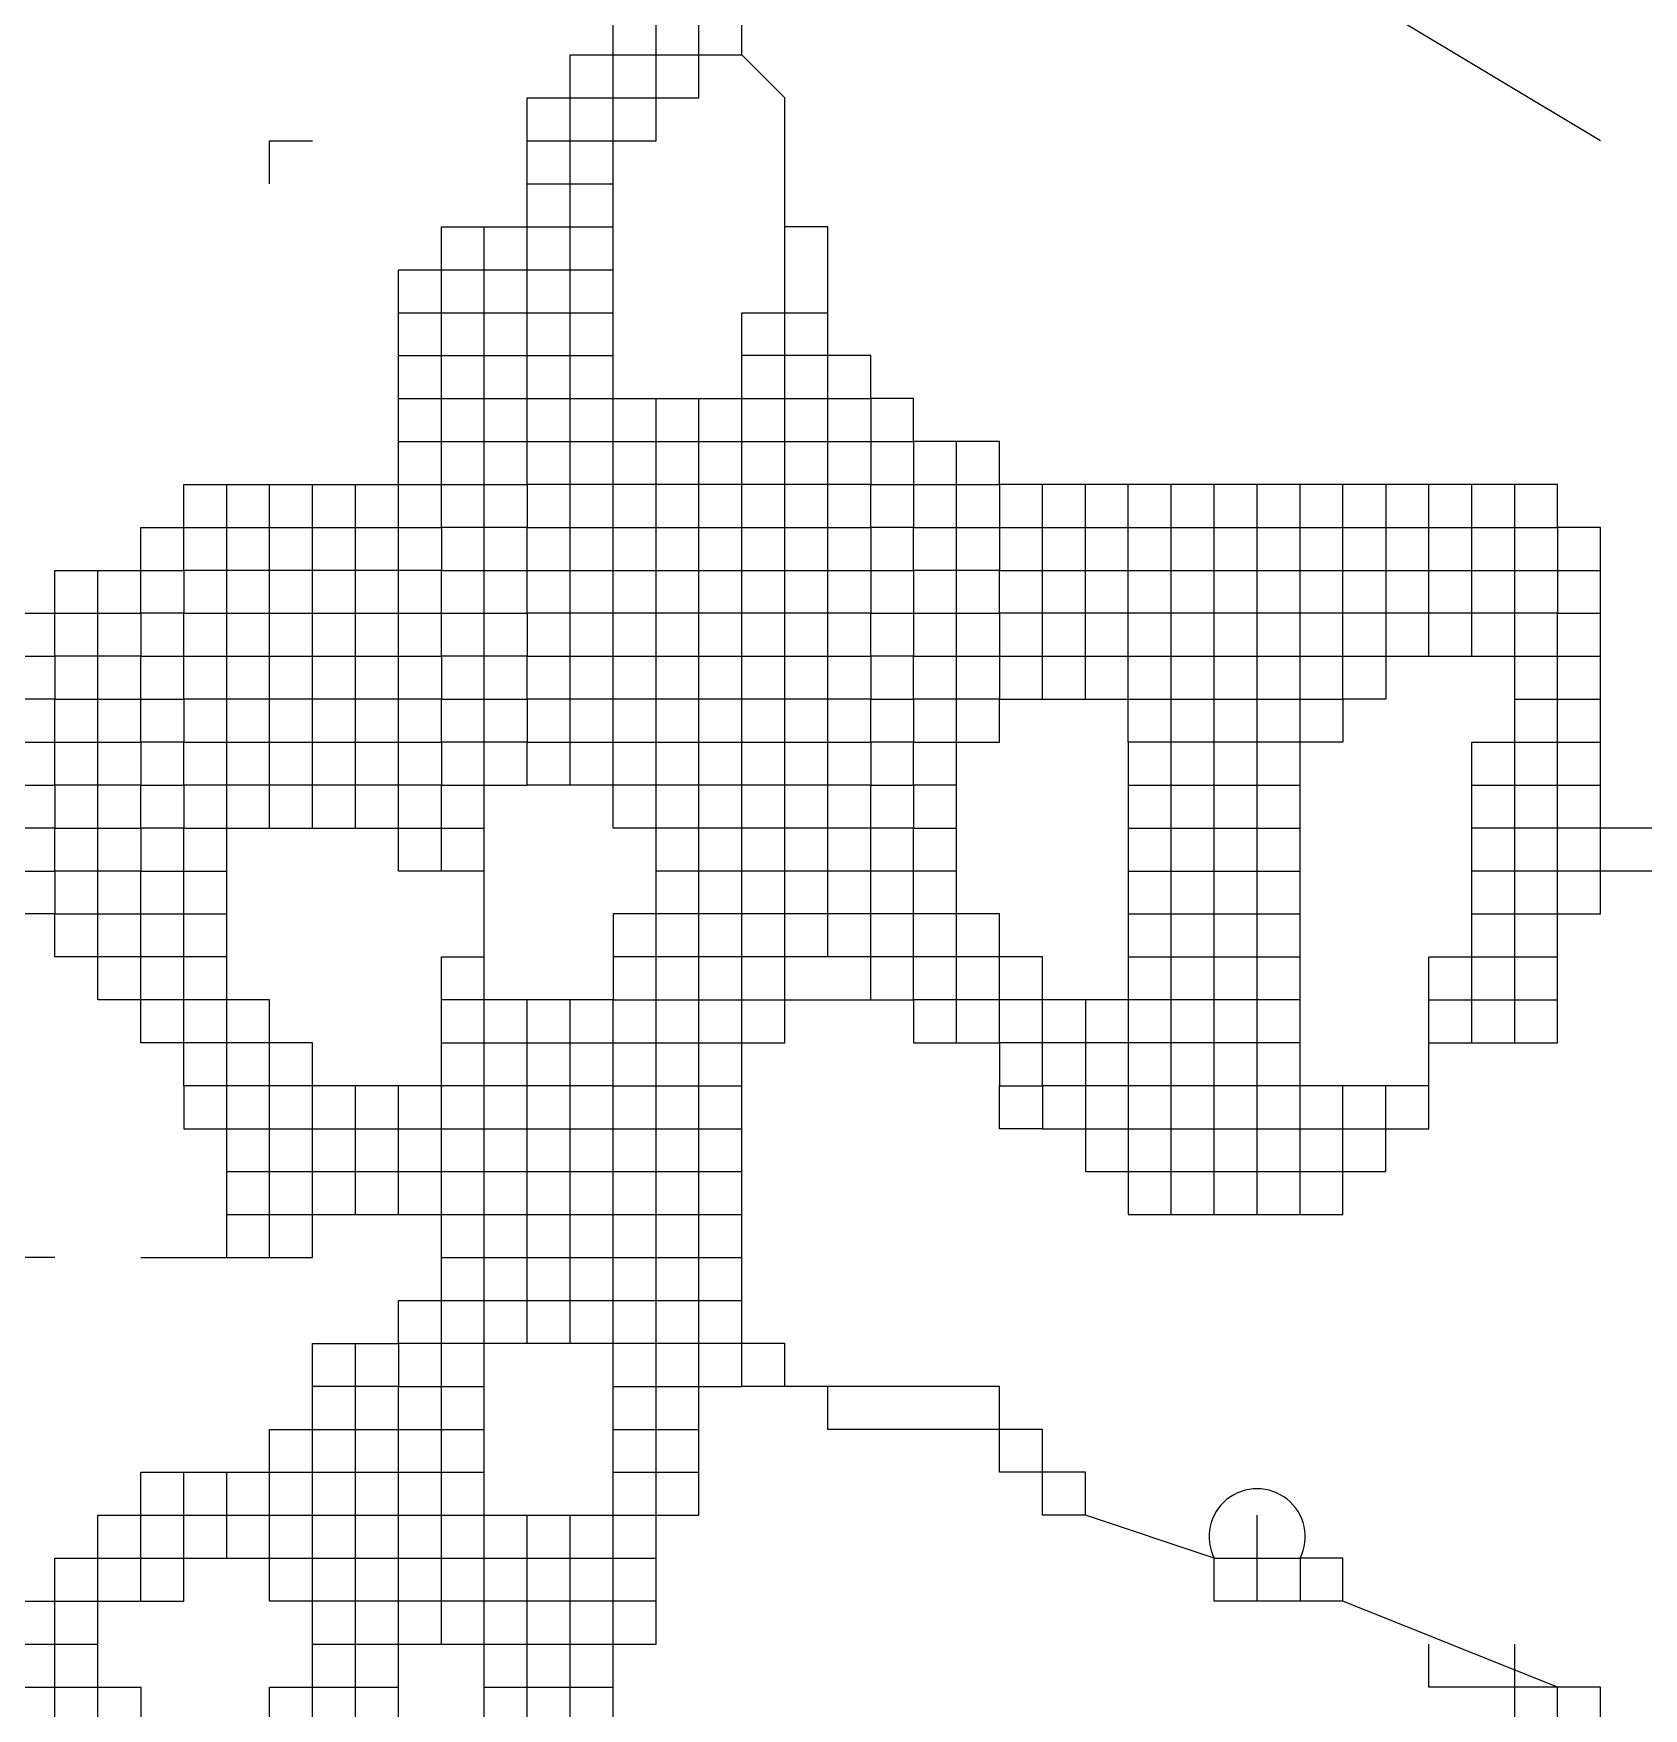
# Model space of a CAD drawing. Header units: millimetres. Extents: x 0 to 420, y 0 to 297.
# Drawn here: x 359.137 to 362.386, y 74.779 to 78.157 of the extents above; entities that cross this region are included whole.
import ezdxf
from ezdxf.enums import TextEntityAlignment as Align

# ---------------------------------------------------------------- set-up
doc = ezdxf.new("R2010")
doc.units = ezdxf.units.MM
doc.layers.add('TEXT', color=255, linetype='Continuous')
doc.styles.add('ECL', font='SIMFANG_2312.TTF', dxfattribs={"width": 0.7, "height": 3})

# ---------------------------------------------------------------- blocks, each defined once
blk = doc.blocks.new('*U125')
at = {"color": 155, "linetype": 'Continuous'}
for points in [[(-20.6085, 5.6125), (-20.6085, 5.761), (-20.6085, 5.9095), (-20.6085, 6.058), (-20.6085, 6.2065), (-20.6085, 6.355), (-20.6085, 6.5035), (-20.6085, 6.652), (-20.6085, 6.8005), (-20.6085, 6.949), (-20.6085, 7.0975), (-20.6085, 7.246), (-20.6085, 7.3945), (-20.6085, 7.543), (-20.6085, 7.6915), (-20.6085, 7.84), (-20.6085, 7.9885), (-20.46, 7.9885), (-20.3115, 7.9885), (-20.3115, 8.137), (-20.3115, 8.2855)], [(-18.084, 4.87), (-18.2325, 4.87), (-18.381, 4.87), (-18.5295, 4.87), (-18.678, 4.87), (-18.975, 4.87), (-18.975, 5.0185), (-19.1235, 5.0185), (-19.1235, 5.167), (-19.272, 5.167), (-19.4205, 5.167), (-19.4205, 5.3155), (-19.569, 5.3155), (-19.569, 5.464), (-19.7175, 5.464), (-19.866, 5.464), (-20.0145, 5.464), (-20.163, 5.464), (-20.3115, 5.464), (-20.46, 5.464), (-20.46, 5.6125), (-20.46, 5.761), (-20.46, 5.9095), (-20.46, 6.058), (-20.46, 6.2065), (-20.46, 6.355), (-20.46, 6.5035), (-20.46, 6.652), (-20.46, 6.8005), (-20.46, 6.949), (-20.46, 7.0975), (-20.46, 7.246), (-20.46, 7.3945), (-20.46, 7.543), (-20.46, 7.6915), (-20.46, 7.84), (-20.46, 7.9885), (-20.46, 8.137), (-20.46, 8.2855)], [(-20.757, 7.84), (-20.6085, 7.84), (-20.46, 7.84), (-20.3115, 7.84), (-20.3115, 7.9885), (-20.163, 7.9885), (-20.163, 8.137), (-20.163, 8.2855), (-20.163, 8.434), (-20.163, 8.5825), (-20.0145, 8.5825), (-20.0145, 8.731), (-20.163, 8.731), (-20.3115, 8.731)], [(-20.757, 7.6915), (-20.6085, 7.6915), (-20.46, 7.6915)], [(-19.866, 3.5335), (-20.0145, 3.5335), (-20.0145, 3.682), (-20.0145, 3.8305), (-20.0145, 3.979), (-20.0145, 4.1275), (-20.0145, 4.276), (-20.0145, 4.4245), (-20.0145, 4.573), (-20.0145, 4.7215), (-20.0145, 4.87), (-20.0145, 5.0185), (-20.0145, 5.167), (-20.0145, 5.3155), (-20.0145, 5.464), (-20.0145, 5.6125), (-20.0145, 5.761), (-20.0145, 5.9095), (-20.0145, 6.058), (-20.0145, 6.2065), (-20.0145, 6.355), (-20.0145, 6.5035), (-20.0145, 6.652), (-20.0145, 6.8005), (-20.0145, 6.949), (-20.0145, 7.0975), (-20.0145, 7.246), (-19.866, 7.246), (-19.7175, 7.246)], [(-21.054, 2.6425), (-20.9055, 2.6425), (-20.757, 2.6425), (-20.6085, 2.6425), (-20.46, 2.6425), (-20.3115, 2.6425), (-20.3115, 2.791), (-20.3115, 2.9395), (-20.3115, 3.088), (-20.3115, 3.2365), (-20.3115, 3.385), (-20.3115, 3.5335), (-20.3115, 3.682), (-20.3115, 3.8305), (-20.3115, 3.979), (-20.3115, 4.1275), (-20.3115, 4.276), (-20.3115, 4.4245), (-20.3115, 4.573), (-20.3115, 4.7215), (-20.3115, 4.87), (-20.3115, 5.0185), (-20.3115, 5.167), (-20.3115, 5.3155), (-20.3115, 5.464), (-20.3115, 5.6125), (-20.3115, 5.761), (-20.3115, 5.9095), (-20.3115, 6.058), (-20.3115, 6.2065), (-20.3115, 6.355), (-20.3115, 6.5035), (-20.3115, 6.652), (-20.3115, 6.8005), (-20.3115, 6.949)], [(-18.084, 4.1275), (-18.084, 4.276), (-18.084, 4.4245), (-18.084, 4.573), (-18.084, 4.7215), (-18.084, 4.87), (-18.084, 5.0185), (-18.084, 5.167), (-18.084, 5.3155), (-18.084, 5.464), (-18.084, 5.6125), (-18.084, 5.761), (-18.084, 5.9095), (-18.084, 6.058), (-18.084, 6.2065), (-18.084, 6.355), (-18.084, 6.5035), (-18.084, 6.652)], [(-18.678, 5.464), (-18.5295, 5.464), (-18.381, 5.464), (-18.2325, 5.464), (-18.084, 5.464)], [(-18.678, 5.3155), (-18.5295, 5.3155), (-18.381, 5.3155), (-18.2325, 5.3155), (-18.084, 5.3155)], [(-18.678, 5.167), (-18.5295, 5.167), (-18.381, 5.167), (-18.2325, 5.167), (-18.084, 5.167)], [(-18.678, 5.0185), (-18.5295, 5.0185), (-18.381, 5.0185), (-18.2325, 5.0185), (-18.084, 5.0185)], [(-20.757, 3.682), (-20.757, 3.8305), (-20.757, 3.979), (-20.757, 4.1275), (-20.757, 4.276), (-20.757, 4.4245), (-20.757, 4.573), (-20.757, 4.7215), (-20.757, 4.87)], [(-18.8265, 4.87), (-18.8265, 4.7215), (-18.8265, 4.573), (-18.8265, 4.4245), (-18.678, 4.4245), (-18.5295, 4.4245), (-18.381, 4.4245), (-18.2325, 4.4245), (-18.084, 4.4245), (-17.9355, 4.4245), (-17.787, 4.4245), (-17.787, 4.573)], [(-21.054, 3.979), (-20.9055, 3.979), (-20.757, 3.979), (-20.6085, 3.979), (-20.46, 3.979), (-20.3115, 3.979), (-20.163, 3.979), (-20.0145, 3.979)], [(-22.539, 2.494), (-22.3905, 2.494), (-22.3905, 2.6425), (-22.242, 2.6425), (-22.242, 2.791), (-22.0935, 2.791), (-21.945, 2.791), (-21.945, 2.9395), (-21.7965, 2.9395), (-21.648, 2.9395), (-21.648, 3.088), (-21.4995, 3.088), (-21.4995, 3.2365), (-21.351, 3.2365), (-21.2025, 3.2365), (-21.2025, 3.385), (-21.054, 3.385), (-20.9055, 3.385)], [(-21.7965, 2.9395), (-21.7965, 3.088), (-21.7965, 3.2365)], [(-20.3115, 2.791), (-20.46, 2.791), (-20.6085, 2.791), (-20.757, 2.791), (-20.9055, 2.791), (-21.054, 2.791), (-21.2025, 2.791), (-21.2025, 2.9395), (-21.054, 2.9395), (-20.9055, 2.9395), (-20.757, 2.9395), (-20.6085, 2.9395), (-20.46, 2.9395), (-20.3115, 2.9395)]]:
    blk.add_lwpolyline(points, dxfattribs=at)
at = {"color": 8, "linetype": 'Continuous'}
for points in [[(-19.866, 6.949), (-19.866, 7.0975), (-19.866, 7.246), (-19.866, 7.3945), (-19.866, 7.543), (-19.866, 7.9885), (-20.0145, 8.137), (-20.0145, 8.2855), (-20.0145, 8.434), (-20.0145, 8.5825), (-19.866, 8.5825), (-19.866, 8.731), (-19.866, 8.8795), (-19.866, 9.028), (-19.866, 9.1765), (-19.866, 9.325)], [(-21.2025, 6.5035), (-21.2025, 6.652), (-21.2025, 6.8005), (-21.2025, 6.949), (-21.2025, 7.0975), (-21.2025, 7.246), (-21.2025, 7.3945), (-21.054, 7.3945), (-21.054, 7.543), (-20.757, 7.543), (-20.757, 7.6915), (-20.757, 7.84), (-20.757, 7.9885), (-20.6085, 7.9885), (-20.6085, 8.137), (-20.46, 8.137), (-20.3115, 8.137), (-20.163, 8.137), (-20.0145, 8.137)], [(-17.49, 5.167), (-17.3415, 5.167), (-17.193, 5.167), (-17.0445, 5.167), (-17.0445, 5.3155), (-17.0445, 5.464), (-17.0445, 5.6125), (-17.0445, 5.761), (-17.0445, 5.9095), (-17.0445, 6.058), (-17.0445, 6.2065), (-17.0445, 6.355), (-17.0445, 6.5035), (-17.193, 6.5035), (-17.193, 6.652), (-19.1235, 6.652), (-19.1235, 6.8005), (-19.4205, 6.8005), (-19.4205, 6.949), (-19.569, 6.949), (-19.569, 7.0975), (-19.7175, 7.0975), (-19.866, 7.0975), (-20.0145, 7.0975)], [(-21.054, 5.3155), (-21.054, 5.464), (-20.9055, 5.464)], [(-20.46, 4.276), (-20.3115, 4.276), (-20.163, 4.276), (-20.0145, 4.276)]]:
    blk.add_lwpolyline(points, dxfattribs=at)
at = {"color": 254, "linetype": 'Continuous'}
for points in [[(-17.0445, 7.84), (-17.787, 8.2855)], [(-21.648, 7.6915), (-21.648, 7.84), (-21.4995, 7.84)], [(-17.9355, 2.791), (-18.084, 2.791), (-18.2325, 2.791), (-18.381, 2.791), (-18.381, 2.9395), (-18.8265, 3.088), (-18.8265, 3.2365), (-18.975, 3.2365), (-19.1235, 3.2365), (-19.1235, 3.385), (-19.272, 3.385), (-19.4205, 3.385), (-19.569, 3.385), (-19.7175, 3.385), (-19.7175, 3.5335)]]:
    blk.add_lwpolyline(points, dxfattribs=at)
at = {"color": 251, "linetype": 'Continuous'}
for points in [[(-23.133, 2.791), (-22.3905, 2.791), (-22.3905, 2.9395), (-22.242, 2.9395), (-22.242, 3.088), (-22.0935, 3.088), (-22.0935, 3.2365), (-21.648, 3.2365), (-21.648, 3.385), (-21.4995, 3.385), (-21.4995, 3.5335), (-21.4995, 3.682), (-21.2025, 3.682), (-21.2025, 3.8305), (-21.054, 3.8305), (-20.9055, 3.8305), (-20.757, 3.8305), (-20.6085, 3.8305), (-20.46, 3.8305), (-20.3115, 3.8305), (-20.163, 3.8305), (-20.0145, 3.8305)], [(-21.7965, 3.979), (-21.7965, 4.1275), (-21.7965, 4.276), (-21.7965, 4.4245), (-21.7965, 4.573), (-21.7965, 4.7215), (-21.7965, 4.87), (-21.7965, 5.0185), (-21.7965, 5.167), (-21.7965, 5.3155), (-21.7965, 5.464), (-21.7965, 5.6125), (-21.7965, 5.761), (-21.7965, 5.9095), (-21.7965, 6.058), (-21.7965, 6.2065), (-21.7965, 6.355), (-21.7965, 6.5035), (-21.7965, 6.652)], [(-18.5295, 4.1275), (-18.5295, 4.276), (-18.5295, 4.4245), (-18.5295, 4.573), (-18.5295, 4.7215), (-18.5295, 4.87), (-18.5295, 5.0185), (-18.5295, 5.167), (-18.5295, 5.3155), (-18.5295, 5.464), (-18.5295, 5.6125), (-18.5295, 5.761), (-18.5295, 5.9095), (-18.5295, 6.058), (-18.5295, 6.2065), (-18.5295, 6.355), (-18.5295, 6.5035), (-18.5295, 6.652)], [(-20.9055, 5.3155), (-21.054, 5.3155), (-21.2025, 5.3155), (-21.2025, 5.464), (-21.2025, 5.6125), (-21.2025, 5.761), (-21.2025, 5.9095), (-21.2025, 6.058), (-21.2025, 6.2065), (-21.2025, 6.355), (-21.2025, 6.5035)], [(-19.272, 4.7215), (-19.272, 4.87), (-19.272, 5.0185), (-19.272, 5.167), (-19.272, 5.3155), (-19.272, 5.464), (-19.272, 5.6125), (-19.272, 5.761), (-19.1235, 5.761), (-19.1235, 5.9095), (-19.272, 5.9095), (-19.4205, 5.9095), (-19.4205, 6.058), (-19.569, 6.058), (-19.569, 6.2065), (-19.7175, 6.2065), (-19.866, 6.2065), (-20.0145, 6.2065), (-20.163, 6.2065), (-20.3115, 6.2065), (-20.46, 6.2065), (-20.6085, 6.2065), (-20.757, 6.2065), (-20.757, 6.058), (-20.9055, 6.058), (-21.054, 6.058), (-21.054, 5.9095), (-21.2025, 5.9095), (-21.351, 5.9095), (-21.4995, 5.9095), (-21.648, 5.9095), (-21.7965, 5.9095), (-21.945, 5.9095), (-21.945, 5.761), (-22.0935, 5.761), (-22.0935, 5.6125), (-22.242, 5.6125), (-22.3905, 5.6125), (-22.3905, 5.464), (-22.539, 5.464)], [(-20.46, 4.573), (-20.6085, 4.573), (-20.757, 4.573), (-20.9055, 4.573), (-21.054, 4.573), (-21.4995, 4.573), (-21.4995, 4.7215), (-21.648, 4.7215), (-21.648, 4.87), (-21.7965, 4.87), (-21.945, 4.87), (-21.945, 5.0185), (-22.0935, 5.0185), (-22.242, 5.0185), (-22.3905, 5.0185), (-22.3905, 5.167), (-22.242, 5.167), (-22.0935, 5.167), (-22.0935, 5.3155), (-21.945, 5.3155), (-21.945, 5.464), (-21.7965, 5.464), (-21.648, 5.464), (-21.4995, 5.464), (-21.351, 5.464), (-21.2025, 5.464), (-21.054, 5.464), (-21.054, 5.6125), (-20.9055, 5.6125), (-20.757, 5.6125), (-20.757, 5.761), (-20.6085, 5.761), (-20.46, 5.761), (-20.3115, 5.761), (-20.163, 5.761), (-20.0145, 5.761), (-19.866, 5.761), (-19.7175, 5.761), (-19.569, 5.761), (-19.569, 5.6125), (-19.4205, 5.6125), (-19.4205, 5.464), (-19.272, 5.464)], [(-19.272, 5.3155), (-19.4205, 5.3155), (-19.4205, 5.464), (-19.569, 5.464), (-19.569, 5.6125), (-19.7175, 5.6125), (-19.866, 5.6125), (-20.0145, 5.6125), (-20.163, 5.6125), (-20.3115, 5.6125), (-20.46, 5.6125), (-20.6085, 5.6125), (-20.757, 5.6125)], [(-21.7965, 5.0185), (-21.945, 5.0185), (-21.945, 5.167), (-21.7965, 5.167)], [(-20.46, 2.3455), (-20.46, 2.494), (-20.46, 2.6425), (-20.46, 2.791), (-20.46, 2.9395), (-20.46, 3.088), (-20.46, 3.2365), (-20.46, 3.385), (-20.46, 3.5335), (-20.46, 3.682), (-20.46, 3.8305), (-20.46, 3.979), (-20.46, 4.1275), (-20.46, 4.276), (-20.46, 4.4245), (-20.46, 4.573), (-20.46, 4.7215), (-20.3115, 4.7215), (-20.163, 4.7215), (-20.0145, 4.7215), (-19.866, 4.7215), (-19.866, 4.87), (-19.866, 5.0185)], [(-21.2025, 4.1275), (-21.2025, 4.276), (-21.2025, 4.4245), (-21.2025, 4.573)], [(-21.7965, 4.1275), (-21.648, 4.1275), (-21.4995, 4.1275), (-21.4995, 4.276), (-21.351, 4.276), (-21.2025, 4.276), (-21.054, 4.276), (-20.9055, 4.276), (-20.757, 4.276), (-20.6085, 4.276), (-20.46, 4.276)]]:
    blk.add_lwpolyline(points, dxfattribs=at)
at = {"color": 145, "linetype": 'Continuous'}
for points in [[(-21.2025, 7.246), (-21.054, 7.246), (-21.054, 7.3945), (-20.9055, 7.3945), (-20.757, 7.3945), (-20.757, 7.543), (-20.6085, 7.543), (-20.46, 7.543)], [(-21.2025, 7.0975), (-21.054, 7.0975), (-21.054, 7.246), (-20.9055, 7.246), (-20.757, 7.246), (-20.757, 7.3945), (-20.6085, 7.3945), (-20.46, 7.3945)], [(-17.3415, 4.7215), (-17.3415, 4.87), (-17.3415, 5.0185), (-17.3415, 5.167), (-17.3415, 5.3155), (-17.3415, 5.464), (-17.3415, 5.6125), (-17.3415, 5.761), (-17.3415, 5.9095), (-17.3415, 6.058), (-17.3415, 6.2065), (-17.3415, 6.355), (-17.3415, 6.5035), (-17.3415, 6.652)], [(-18.084, 4.7215), (-18.2325, 4.7215), (-18.381, 4.7215), (-18.5295, 4.7215), (-18.678, 4.7215), (-18.8265, 4.7215), (-18.975, 4.7215), (-18.975, 4.87), (-19.1235, 4.87), (-19.1235, 5.0185), (-19.272, 5.0185), (-19.4205, 5.0185), (-19.4205, 5.167), (-19.569, 5.167), (-19.569, 5.3155), (-19.7175, 5.3155), (-19.866, 5.3155), (-20.0145, 5.3155), (-20.163, 5.3155), (-20.3115, 5.3155)], [(-17.6385, 4.573), (-18.084, 4.573), (-18.2325, 4.573), (-18.381, 4.573), (-18.5295, 4.573), (-18.678, 4.573), (-18.8265, 4.573), (-18.975, 4.573), (-18.975, 4.7215), (-19.1235, 4.7215), (-19.1235, 4.87), (-19.272, 4.87), (-19.4205, 4.87), (-19.4205, 5.0185), (-19.569, 5.0185), (-19.569, 5.167), (-19.7175, 5.167), (-19.866, 5.167), (-20.0145, 5.167), (-20.163, 5.167), (-20.3115, 5.167), (-20.46, 5.167), (-20.46, 5.0185), (-20.46, 4.87), (-20.9055, 4.87), (-21.054, 4.87)], [(-20.6085, 3.682), (-20.6085, 3.8305), (-20.6085, 3.979), (-20.6085, 4.1275), (-20.6085, 4.276), (-20.6085, 4.4245), (-20.6085, 4.573), (-20.6085, 4.7215), (-20.6085, 4.87)], [(-22.0935, 3.979), (-21.7965, 3.979), (-21.648, 3.979), (-21.4995, 3.979), (-21.4995, 4.1275), (-21.351, 4.1275), (-21.2025, 4.1275), (-21.054, 4.1275), (-20.9055, 4.1275), (-20.757, 4.1275), (-20.6085, 4.1275), (-20.46, 4.1275), (-20.3115, 4.1275), (-20.163, 4.1275), (-20.0145, 4.1275)], [(-20.46, 3.2365), (-20.3115, 3.2365), (-20.163, 3.2365)]]:
    blk.add_lwpolyline(points, dxfattribs=at)
at = {"color": 47, "linetype": 'Continuous'}
blk.add_lwpolyline([(-20.9055, 2.3455), (-20.9055, 2.494), (-20.9055, 2.6425), (-20.9055, 2.791), (-20.9055, 2.9395), (-20.9055, 3.088), (-20.9055, 3.2365), (-20.9055, 3.385), (-20.9055, 3.5335), (-20.9055, 3.682), (-20.9055, 3.8305), (-20.9055, 3.979), (-20.9055, 4.1275), (-20.9055, 4.276), (-20.9055, 4.4245), (-20.9055, 4.573), (-20.9055, 4.7215), (-20.9055, 4.87), (-20.9055, 5.0185), (-20.9055, 5.3155), (-20.9055, 5.464), (-20.9055, 5.6125), (-20.9055, 5.761), (-20.9055, 5.9095), (-20.9055, 6.058), (-20.9055, 6.2065), (-20.9055, 6.355), (-20.9055, 6.5035), (-20.9055, 6.652), (-20.9055, 6.8005), (-20.9055, 6.949), (-20.9055, 7.0975), (-20.9055, 7.246), (-20.9055, 7.3945), (-20.9055, 7.543)], dxfattribs=at)
at = {"color": 253, "linetype": 'Continuous'}
for points in [[(-19.7175, 6.949), (-19.7175, 7.0975), (-19.7175, 7.246), (-19.7175, 7.3945), (-19.7175, 7.543), (-19.866, 7.543)], [(-17.3415, 5.9095), (-17.193, 5.9095), (-17.0445, 5.9095)], [(-14.6685, 4.4245), (-14.817, 4.4245), (-14.9655, 4.4245), (-15.114, 4.4245), (-15.114, 4.573), (-15.2625, 4.573), (-15.2625, 4.7215), (-15.411, 4.7215), (-15.8565, 4.87), (-16.005, 4.87), (-16.1535, 4.87), (-16.1535, 5.0185), (-16.302, 5.0185), (-16.302, 5.167), (-16.4505, 5.167), (-16.599, 5.167), (-16.7475, 5.167), (-16.7475, 5.3155), (-16.896, 5.3155), (-17.0445, 5.3155), (-17.193, 5.3155), (-17.3415, 5.3155), (-17.49, 5.3155)], [(-20.46, 4.573), (-20.3115, 4.573), (-20.163, 4.573), (-20.0145, 4.573)], [(-18.975, 4.4245), (-19.1235, 4.4245), (-19.1235, 4.573)], [(-20.46, 4.4245), (-20.3115, 4.4245), (-20.163, 4.4245), (-20.0145, 4.4245)], [(-15.8565, 1.9), (-15.8565, 1.7515), (-15.708, 1.7515), (-15.708, 1.9), (-16.005, 1.9), (-16.005, 2.0485), (-16.302, 2.0485), (-16.302, 2.197), (-16.4505, 2.197), (-16.4505, 2.3455), (-17.0445, 2.3455), (-17.0445, 2.494), (-17.193, 2.494), (-17.9355, 2.791), (-17.9355, 2.9395), (-18.084, 2.9395), (-18.084, 2.791)], [(-17.0445, 2.3455), (-17.193, 2.3455), (-17.3415, 2.3455), (-17.3415, 2.494), (-17.49, 2.494), (-17.6385, 2.494), (-17.6385, 2.6425)], [(-17.193, 2.3455), (-17.193, 2.494), (-17.3415, 2.494), (-17.3415, 2.6425)]]:
    blk.add_lwpolyline(points, dxfattribs=at)
at = {"color": 252, "linetype": 'Continuous'}
for points in [[(-21.2025, 6.949), (-21.054, 6.949), (-21.054, 7.0975), (-20.9055, 7.0975), (-20.757, 7.0975), (-20.757, 7.246), (-20.6085, 7.246), (-20.46, 7.246)], [(-21.2025, 6.8005), (-21.054, 6.8005), (-21.054, 6.949), (-20.9055, 6.949), (-20.757, 6.949), (-20.757, 7.0975), (-20.6085, 7.0975), (-20.46, 7.0975)], [(-21.4995, 2.6425), (-21.351, 2.6425), (-21.2025, 2.6425), (-21.2025, 2.791), (-21.351, 2.791), (-21.4995, 2.791), (-21.648, 2.791), (-21.648, 2.9395), (-21.4995, 2.9395), (-21.351, 2.9395), (-21.2025, 2.9395), (-21.2025, 3.088), (-21.054, 3.088), (-20.9055, 3.088), (-20.46, 3.088), (-20.3115, 3.088), (-20.163, 3.088), (-20.163, 3.2365), (-20.163, 3.385), (-20.163, 3.5335), (-20.163, 3.682), (-20.163, 3.8305), (-20.163, 3.979), (-20.163, 4.1275), (-20.163, 4.276), (-20.163, 4.4245), (-20.163, 4.573), (-20.163, 4.7215), (-20.163, 4.87), (-20.163, 5.0185), (-20.163, 5.167), (-20.163, 5.3155), (-20.163, 5.464), (-20.163, 5.6125), (-20.163, 5.761), (-20.163, 5.9095), (-20.163, 6.058), (-20.163, 6.2065), (-20.163, 6.355), (-20.163, 6.5035), (-20.163, 6.652), (-20.163, 6.8005), (-20.163, 6.949)], [(-17.787, 6.652), (-17.787, 6.5035), (-17.787, 6.355), (-17.787, 6.2065), (-17.787, 6.058), (-17.787, 5.9095), (-17.9355, 5.9095), (-17.9355, 5.761), (-18.084, 5.761), (-18.2325, 5.761), (-18.381, 5.761), (-18.5295, 5.761), (-18.678, 5.761), (-18.678, 5.6125), (-18.678, 5.464), (-18.678, 5.3155), (-18.678, 5.167), (-18.678, 5.0185), (-18.678, 4.87), (-18.678, 4.7215), (-18.678, 4.573), (-18.678, 4.4245), (-18.678, 4.276), (-18.5295, 4.276), (-18.381, 4.276), (-18.2325, 4.276), (-18.084, 4.276), (-17.9355, 4.276), (-17.9355, 4.4245), (-17.9355, 4.573)], [(-18.678, 5.6125), (-18.5295, 5.6125), (-18.381, 5.6125), (-18.2325, 5.6125), (-18.084, 5.6125)], [(-21.2025, 2.3455), (-21.2025, 2.494), (-21.2025, 2.6425), (-21.054, 2.6425), (-21.054, 2.791), (-21.054, 2.9395), (-21.054, 3.088), (-21.054, 3.2365), (-21.054, 3.385), (-21.054, 3.5335), (-21.054, 3.682), (-21.054, 3.8305), (-21.054, 3.979), (-21.054, 4.1275), (-21.054, 4.276), (-21.054, 4.4245), (-21.054, 4.573), (-21.054, 4.7215), (-21.054, 4.87), (-21.054, 5.0185), (-20.9055, 5.0185)], [(-23.5785, 2.3455), (-23.133, 2.3455), (-22.9845, 2.3455), (-22.836, 2.3455), (-22.6875, 2.3455), (-22.539, 2.3455), (-22.3905, 2.3455), (-22.3905, 2.494), (-22.242, 2.494), (-22.0935, 2.494), (-22.0935, 2.3455), (-21.648, 2.3455), (-21.648, 2.494), (-21.4995, 2.494), (-21.351, 2.494), (-21.2025, 2.494)]]:
    blk.add_lwpolyline(points, dxfattribs=at)
at = {"color": 147, "linetype": 'Continuous'}
for points in [[(-22.539, 6.058), (-22.3905, 6.058), (-22.3905, 6.2065), (-22.242, 6.2065), (-22.0935, 6.2065), (-22.0935, 6.355), (-21.945, 6.355), (-21.945, 6.5035), (-21.7965, 6.5035), (-21.648, 6.5035), (-21.4995, 6.5035), (-21.351, 6.5035), (-21.2025, 6.5035), (-21.054, 6.5035), (-21.054, 6.652), (-21.054, 6.8005), (-20.9055, 6.8005), (-20.757, 6.8005), (-20.757, 6.949), (-20.6085, 6.949), (-20.46, 6.949), (-20.0145, 6.949), (-19.866, 6.949), (-19.7175, 6.949), (-19.569, 6.949), (-19.569, 6.8005), (-19.4205, 6.8005), (-19.4205, 6.652), (-19.272, 6.652), (-19.1235, 6.652), (-19.1235, 6.5035), (-18.975, 6.5035), (-18.8265, 6.5035), (-18.678, 6.5035), (-18.5295, 6.5035), (-18.381, 6.5035), (-18.2325, 6.5035), (-18.084, 6.5035), (-17.9355, 6.5035), (-17.787, 6.5035), (-17.6385, 6.5035), (-17.49, 6.5035), (-17.3415, 6.5035), (-17.193, 6.5035), (-17.193, 6.355), (-17.0445, 6.355)], [(-23.133, 6.2065), (-22.3905, 6.2065), (-22.3905, 6.355), (-22.0935, 6.355), (-22.0935, 6.5035), (-21.945, 6.5035), (-21.945, 6.652), (-21.2025, 6.652), (-21.054, 6.652), (-20.9055, 6.652), (-20.757, 6.652), (-20.757, 6.8005), (-20.6085, 6.8005), (-20.46, 6.8005), (-20.3115, 6.8005), (-20.163, 6.8005), (-20.0145, 6.8005), (-19.866, 6.8005), (-19.7175, 6.8005), (-19.569, 6.8005), (-19.569, 6.652), (-19.4205, 6.652), (-19.4205, 6.5035), (-19.272, 6.5035), (-19.1235, 6.5035), (-19.1235, 6.355), (-18.975, 6.355), (-18.8265, 6.355), (-18.678, 6.355), (-18.5295, 6.355), (-18.381, 6.355), (-18.2325, 6.355), (-18.084, 6.355), (-17.9355, 6.355), (-17.787, 6.355), (-17.6385, 6.355), (-17.49, 6.355), (-17.3415, 6.355), (-17.193, 6.355), (-17.193, 6.2065), (-17.0445, 6.2065)], [(-22.539, 5.6125), (-22.3905, 5.6125), (-22.3905, 5.761), (-22.242, 5.761), (-22.0935, 5.761), (-22.0935, 5.9095), (-21.945, 5.9095), (-21.945, 6.058), (-21.7965, 6.058), (-21.648, 6.058), (-21.4995, 6.058), (-21.351, 6.058), (-21.2025, 6.058), (-21.054, 6.058), (-21.054, 6.2065), (-20.9055, 6.2065), (-20.757, 6.2065), (-20.757, 6.355), (-20.6085, 6.355), (-20.46, 6.355), (-20.3115, 6.355), (-20.163, 6.355), (-20.0145, 6.355), (-19.866, 6.355), (-19.7175, 6.355), (-19.569, 6.355), (-19.569, 6.2065), (-19.4205, 6.2065), (-19.4205, 6.058), (-19.272, 6.058), (-19.1235, 6.058), (-19.1235, 5.9095), (-18.975, 5.9095), (-18.8265, 5.9095), (-18.678, 5.9095), (-18.5295, 5.9095), (-18.381, 5.9095), (-18.2325, 5.9095), (-18.084, 5.9095), (-17.9355, 5.9095), (-17.9355, 6.058), (-17.9355, 6.2065), (-17.9355, 6.355), (-17.9355, 6.5035), (-17.9355, 6.652)], [(-21.648, 5.464), (-21.648, 5.6125), (-21.648, 5.761), (-21.648, 5.9095), (-21.648, 6.058), (-21.648, 6.2065), (-21.648, 6.355), (-21.648, 6.5035), (-21.648, 6.652)], [(-21.4995, 5.464), (-21.4995, 5.6125), (-21.4995, 5.761), (-21.4995, 5.9095), (-21.4995, 6.058), (-21.4995, 6.2065), (-21.4995, 6.355), (-21.4995, 6.5035), (-21.4995, 6.652)], [(-21.351, 5.464), (-21.351, 5.6125), (-21.351, 5.761), (-21.351, 5.9095), (-21.351, 6.058), (-21.351, 6.2065), (-21.351, 6.355), (-21.351, 6.5035), (-21.351, 6.652)], [(-18.381, 4.1275), (-18.381, 4.276), (-18.381, 4.4245), (-18.381, 4.573), (-18.381, 4.7215), (-18.381, 4.87), (-18.381, 5.0185), (-18.381, 5.167), (-18.381, 5.3155), (-18.381, 5.464), (-18.381, 5.6125), (-18.381, 5.761), (-18.381, 5.9095), (-18.381, 6.058), (-18.381, 6.2065), (-18.381, 6.355), (-18.381, 6.5035), (-18.381, 6.652)], [(-17.6385, 6.058), (-17.6385, 6.2065), (-17.6385, 6.355), (-17.6385, 6.5035), (-17.6385, 6.652)], [(-17.49, 6.058), (-17.49, 6.2065), (-17.49, 6.355), (-17.49, 6.5035), (-17.49, 6.652)], [(-21.648, 3.979), (-21.648, 4.1275), (-21.648, 4.276), (-21.648, 4.4245), (-21.648, 4.573), (-21.648, 4.7215), (-21.7965, 4.7215), (-21.945, 4.7215), (-22.0935, 4.7215), (-22.0935, 4.87), (-22.242, 4.87), (-22.242, 5.0185), (-22.242, 5.167), (-22.242, 5.3155), (-22.242, 5.464), (-22.242, 5.6125), (-22.242, 5.761), (-22.242, 5.9095), (-22.242, 6.058), (-22.242, 6.2065), (-22.242, 6.355)], [(-19.272, 5.6125), (-19.4205, 5.6125), (-19.4205, 5.761), (-19.569, 5.761), (-19.569, 5.9095), (-19.7175, 5.9095), (-19.866, 5.9095), (-20.0145, 5.9095), (-20.163, 5.9095), (-20.3115, 5.9095), (-20.46, 5.9095), (-20.6085, 5.9095), (-20.757, 5.9095), (-20.757, 5.761), (-20.9055, 5.761), (-21.054, 5.761), (-21.054, 5.6125), (-21.2025, 5.6125), (-21.351, 5.6125), (-21.4995, 5.6125), (-21.648, 5.6125), (-21.7965, 5.6125), (-21.945, 5.6125), (-21.945, 5.464), (-22.0935, 5.464), (-22.0935, 5.3155), (-22.242, 5.3155), (-22.3905, 5.3155), (-22.3905, 5.167), (-22.539, 5.167)], [(-21.7965, 4.276), (-21.648, 4.276), (-21.4995, 4.276), (-21.4995, 4.4245), (-21.351, 4.4245), (-21.2025, 4.4245), (-21.054, 4.4245), (-20.9055, 4.4245), (-20.757, 4.4245), (-20.6085, 4.4245), (-20.46, 4.4245)], [(-20.9055, 2.494), (-20.757, 2.494), (-20.6085, 2.494), (-20.46, 2.494)]]:
    blk.add_lwpolyline(points, dxfattribs=at)
at = {"color": 167, "linetype": 'Continuous'}
for points in [[(-19.866, 5.0185), (-19.866, 5.167), (-19.866, 5.3155), (-19.866, 5.464), (-19.866, 5.6125), (-19.866, 5.761), (-19.866, 5.9095), (-19.866, 6.058), (-19.866, 6.2065), (-19.866, 6.355), (-19.866, 6.5035), (-19.866, 6.652), (-19.866, 6.8005), (-19.866, 6.949)], [(-22.539, 5.761), (-22.3905, 5.761), (-22.3905, 5.9095), (-22.242, 5.9095), (-22.0935, 5.9095), (-22.0935, 6.058), (-21.945, 6.058), (-21.945, 6.2065), (-21.7965, 6.2065), (-21.648, 6.2065), (-21.4995, 6.2065), (-21.351, 6.2065), (-21.2025, 6.2065), (-21.054, 6.2065), (-21.054, 6.355), (-20.9055, 6.355), (-20.757, 6.355), (-20.757, 6.5035), (-20.6085, 6.5035), (-20.46, 6.5035), (-20.3115, 6.5035), (-20.163, 6.5035), (-20.0145, 6.5035), (-19.866, 6.5035), (-19.7175, 6.5035), (-19.569, 6.5035), (-19.569, 6.355), (-19.4205, 6.355), (-19.4205, 6.2065), (-19.272, 6.2065), (-19.1235, 6.2065), (-19.1235, 6.058), (-18.975, 6.058), (-18.8265, 6.058), (-18.678, 6.058), (-18.5295, 6.058), (-18.381, 6.058), (-18.2325, 6.058), (-18.084, 6.058), (-17.9355, 6.058), (-17.787, 6.058), (-17.6385, 6.058), (-17.49, 6.058), (-17.3415, 6.058), (-17.193, 6.058), (-17.193, 6.2065), (-17.3415, 6.2065), (-17.49, 6.2065), (-17.6385, 6.2065), (-17.787, 6.2065), (-17.9355, 6.2065), (-18.084, 6.2065), (-18.2325, 6.2065), (-18.381, 6.2065), (-18.5295, 6.2065), (-18.678, 6.2065), (-18.8265, 6.2065), (-18.975, 6.2065), (-19.1235, 6.2065), (-19.1235, 6.355), (-19.272, 6.355), (-19.4205, 6.355), (-19.4205, 6.5035), (-19.569, 6.5035), (-19.569, 6.652), (-19.7175, 6.652), (-19.866, 6.652), (-20.0145, 6.652), (-20.163, 6.652), (-20.3115, 6.652), (-20.46, 6.652), (-20.6085, 6.652), (-20.757, 6.652), (-20.757, 6.5035), (-20.9055, 6.5035), (-21.054, 6.5035), (-21.054, 6.355), (-21.2025, 6.355), (-21.351, 6.355), (-21.4995, 6.355), (-21.648, 6.355), (-21.7965, 6.355), (-21.945, 6.355), (-21.945, 6.2065), (-22.0935, 6.2065), (-22.0935, 6.058), (-22.242, 6.058), (-22.3905, 6.058), (-22.3905, 5.9095), (-22.539, 5.9095)], [(-18.975, 5.9095), (-18.975, 6.058), (-18.975, 6.2065), (-18.975, 6.355), (-18.975, 6.5035), (-18.975, 6.652)], [(-21.945, 4.573), (-21.945, 4.7215), (-21.945, 4.87), (-22.0935, 4.87), (-22.0935, 5.0185), (-22.0935, 5.167), (-21.945, 5.167), (-21.945, 5.3155), (-21.7965, 5.3155)], [(-21.351, 4.1275), (-21.351, 4.276), (-21.351, 4.4245), (-21.351, 4.573)]]:
    blk.add_lwpolyline(points, dxfattribs=at)
at = {"color": 157, "linetype": 'Continuous'}
for points in [[(-19.7175, 5.0185), (-19.7175, 5.167), (-19.7175, 5.3155), (-19.7175, 5.464), (-19.7175, 5.6125), (-19.7175, 5.761), (-19.7175, 5.9095), (-19.7175, 6.058), (-19.7175, 6.2065), (-19.7175, 6.355), (-19.7175, 6.5035), (-19.7175, 6.652), (-19.7175, 6.8005), (-19.7175, 6.949)], [(-22.539, 5.3155), (-22.3905, 5.3155), (-22.3905, 5.464), (-22.242, 5.464), (-22.0935, 5.464), (-22.0935, 5.6125), (-21.945, 5.6125), (-21.945, 5.761), (-21.7965, 5.761), (-21.648, 5.761), (-21.4995, 5.761), (-21.351, 5.761), (-21.2025, 5.761), (-21.054, 5.761), (-21.054, 5.9095), (-20.9055, 5.9095), (-20.757, 5.9095), (-20.757, 6.058), (-20.6085, 6.058), (-20.46, 6.058), (-20.3115, 6.058), (-20.163, 6.058), (-20.0145, 6.058), (-19.866, 6.058), (-19.7175, 6.058), (-19.569, 6.058), (-19.569, 5.9095), (-19.4205, 5.9095), (-19.4205, 5.761), (-19.272, 5.761), (-19.272, 5.9095), (-19.272, 6.058), (-19.272, 6.2065), (-19.272, 6.355), (-19.272, 6.5035), (-19.272, 6.652), (-19.272, 6.8005)], [(-18.678, 5.761), (-18.678, 5.9095), (-18.678, 6.058), (-18.678, 6.2065), (-18.678, 6.355), (-18.678, 6.5035), (-18.678, 6.652)], [(-18.2325, 4.1275), (-18.2325, 4.276), (-18.2325, 4.4245), (-18.2325, 4.573), (-18.2325, 4.7215), (-18.2325, 4.87), (-18.2325, 5.0185), (-18.2325, 5.167), (-18.2325, 5.3155), (-18.2325, 5.464), (-18.2325, 5.6125), (-18.2325, 5.761), (-18.2325, 5.9095), (-18.2325, 6.058), (-18.2325, 6.2065), (-18.2325, 6.355), (-18.2325, 6.5035), (-18.2325, 6.652)]]:
    blk.add_lwpolyline(points, dxfattribs=at)
at = {"color": 139, "linetype": 'Continuous'}
blk.add_lwpolyline([(-18.8265, 5.9095), (-18.8265, 6.058), (-18.8265, 6.2065), (-18.8265, 6.355), (-18.8265, 6.5035), (-18.8265, 6.652)], dxfattribs=at)
at = {"color": 143, "linetype": 'Continuous'}
for points in [[(-17.6385, 4.7215), (-17.49, 4.7215), (-17.3415, 4.7215), (-17.193, 4.7215), (-17.193, 4.87), (-17.193, 5.0185), (-17.193, 5.167), (-17.193, 5.3155), (-17.193, 5.464), (-17.193, 5.6125), (-17.193, 5.761), (-17.193, 5.9095), (-17.193, 6.058), (-17.0445, 6.058)], [(-17.49, 4.7215), (-17.49, 4.87), (-17.49, 5.0185), (-17.49, 5.167), (-17.49, 5.3155), (-17.49, 5.464), (-17.49, 5.6125), (-17.49, 5.761), (-17.3415, 5.761), (-17.193, 5.761), (-17.0445, 5.761)], [(-17.49, 5.6125), (-17.3415, 5.6125), (-17.193, 5.6125), (-17.0445, 5.6125)], [(-21.054, 4.7215), (-20.9055, 4.7215), (-20.757, 4.7215), (-20.6085, 4.7215), (-20.46, 4.7215), (-20.46, 4.87), (-20.3115, 4.87), (-20.163, 4.87), (-20.0145, 4.87), (-19.866, 4.87), (-19.7175, 4.87), (-19.569, 4.87), (-19.4205, 4.87), (-19.4205, 4.7215), (-19.272, 4.7215), (-19.1235, 4.7215), (-19.1235, 4.573), (-18.975, 4.573), (-18.975, 4.4245), (-18.8265, 4.4245), (-18.8265, 4.276), (-18.678, 4.276), (-18.678, 4.1275), (-18.5295, 4.1275), (-18.381, 4.1275), (-18.2325, 4.1275), (-18.084, 4.1275), (-17.9355, 4.1275), (-17.9355, 4.276), (-17.787, 4.276), (-17.787, 4.4245), (-17.6385, 4.4245), (-17.6385, 4.573), (-17.6385, 4.7215), (-17.6385, 4.87), (-17.6385, 5.0185), (-17.49, 5.0185), (-17.3415, 5.0185), (-17.193, 5.0185)], [(-19.569, 4.87), (-19.569, 5.0185), (-19.7175, 5.0185), (-19.866, 5.0185), (-20.0145, 5.0185), (-20.163, 5.0185), (-20.3115, 5.0185), (-20.46, 5.0185)], [(-22.3905, 3.979), (-22.539, 3.979), (-22.6875, 3.979), (-22.836, 3.979), (-22.9845, 3.979), (-22.9845, 4.1275), (-23.133, 4.1275), (-23.2815, 4.1275), (-23.43, 4.1275), (-23.5785, 4.1275)]]:
    blk.add_lwpolyline(points, dxfattribs=at)
at = {"color": 133, "linetype": 'Continuous'}
for points in [[(-15.8565, 4.87), (-15.8565, 5.0185), (-16.005, 5.0185), (-16.005, 5.167), (-16.005, 5.3155), (-16.599, 5.3155), (-16.599, 5.464), (-17.0445, 5.464), (-17.193, 5.464), (-17.3415, 5.464), (-17.49, 5.464)], [(-18.2325, 2.791), (-18.2325, 2.9395), (-18.2325, 3.088)]]:
    blk.add_lwpolyline(points, dxfattribs=at)
at = {"color": 153, "linetype": 'Continuous'}
for points in [[(-17.6385, 4.87), (-17.49, 4.87), (-17.3415, 4.87), (-17.193, 4.87)], [(-18.8265, 3.088), (-18.975, 3.088), (-18.975, 3.2365), (-18.975, 3.385), (-19.1235, 3.385), (-19.1235, 3.5335), (-19.866, 3.5335), (-19.866, 3.682), (-20.0145, 3.682), (-20.163, 3.682), (-20.3115, 3.682), (-20.46, 3.682), (-20.6085, 3.682), (-20.757, 3.682), (-20.9055, 3.682), (-21.054, 3.682), (-21.2025, 3.682), (-21.2025, 3.5335), (-21.351, 3.5335), (-21.4995, 3.5335)]]:
    blk.add_lwpolyline(points, dxfattribs=at)
at = {"color": 137, "linetype": 'Continuous'}
for points in [[(-21.4995, 4.4245), (-21.4995, 4.573), (-21.648, 4.573), (-21.7965, 4.573), (-21.945, 4.573), (-21.945, 4.4245), (-21.7965, 4.4245), (-21.648, 4.4245), (-21.4995, 4.4245)], [(-22.539, 2.6425), (-22.3905, 2.6425), (-22.3905, 2.791), (-22.242, 2.791), (-22.242, 2.9395), (-22.0935, 2.9395), (-22.0935, 3.088), (-21.945, 3.088), (-21.7965, 3.088), (-21.648, 3.088), (-21.648, 3.2365), (-21.4995, 3.2365), (-21.4995, 3.385), (-21.351, 3.385), (-21.2025, 3.385), (-21.2025, 3.5335), (-21.054, 3.5335), (-20.9055, 3.5335)]]:
    blk.add_lwpolyline(points, dxfattribs=at)
at = {"color": 87, "linetype": 'Continuous'}
for points in [[(-21.351, 2.3455), (-21.351, 2.494), (-21.351, 2.6425), (-21.351, 2.791), (-21.351, 2.9395), (-21.351, 3.088), (-21.351, 3.2365), (-21.351, 3.385), (-21.351, 3.5335), (-21.351, 3.682)], [(-21.4995, 2.3455), (-21.4995, 2.494), (-21.4995, 2.6425), (-21.4995, 2.791), (-21.4995, 2.9395), (-21.4995, 3.088), (-21.351, 3.088), (-21.2025, 3.088), (-21.2025, 3.2365), (-21.054, 3.2365), (-20.9055, 3.2365)]]:
    blk.add_lwpolyline(points, dxfattribs=at)
at = {"color": 165, "linetype": 'Continuous'}
for points in [[(-20.46, 3.5335), (-20.3115, 3.5335), (-20.163, 3.5335), (-20.0145, 3.5335)], [(-20.46, 3.385), (-20.3115, 3.385), (-20.163, 3.385)], [(-22.0935, 2.791), (-22.0935, 2.9395), (-21.945, 2.9395), (-21.945, 3.088), (-21.945, 3.2365)]]:
    blk.add_lwpolyline(points, dxfattribs=at)
at = {"color": 254, "linetype": 'Continuous'}
blk.add_lwpolyline([(-18.084, 2.9395, 1.618034), (-18.381, 2.9395), (-18.2325, 2.9395), (-18.084, 2.9395)], format="xyb", dxfattribs=at)
at = {"color": 97, "linetype": 'Continuous'}
for points in [[(-20.757, 2.3455), (-20.757, 2.494), (-20.757, 2.6425), (-20.757, 2.791), (-20.757, 2.9395), (-20.757, 3.088)], [(-20.6085, 2.3455), (-20.6085, 2.494), (-20.6085, 2.6425), (-20.6085, 2.791), (-20.6085, 2.9395), (-20.6085, 3.088)]]:
    blk.add_lwpolyline(points, dxfattribs=at)
at = {"color": 77, "linetype": 'Continuous'}
blk.add_lwpolyline([(-22.242, 2.3455), (-22.242, 2.494), (-22.242, 2.6425)], dxfattribs=at)
blk = doc.blocks.new('XXDAFRAM-CH-HENG-A3')
at = {"layer": 'TEXT', "xscale": 0.5833334012754957, "yscale": 0.5833334012751774, "zscale": 0.5833334012750713}
blk.add_blockref('*U125', (372.2418, 73.3674), dxfattribs=at)
at = {"linetype": 'Continuous', "style": 'ECL', "width": 0.7}
for tag, height, p in [('DESIGNSTATUS', 2.8, (407.0134, 52.2864)), ('ENDESIGNSTATUS', 2.8, (407.0134, 47.3753)), ('O', 2.8, (382.625, 42.4219)), ('G', 2.8, (408.525, 42.4219)), ('V', 2.8, (378.3083, 42.4219)), ('N', 2.8, (386.9417, 42.4219)), ('L', 2.8, (391.2583, 42.4219)), ('D', 2.8, (399.8917, 42.4219)), ('W', 2.8, (404.2083, 42.4219)), ('VEREN40', 2.8, (412.8417, 42.4219)), ('DWGNAME1', 3, (372.0218, 30.8899)), ('DWGENAME1', 3, (371.8333, 27.2261)), ('DWGNAME', 3, (371.8333, 27.1455)), ('DWGNAME2', 3, (371.8333, 23.3223)), ('DWGENAME', 3, (371.8333, 23.3029)), ('DWGENAME2', 3, (372.0571, 19.6424)), ('DWGNO', 3, (370.7195, 8.7194)), ('VEREN40', 3, (411.2237, 8.7194))]:
    blk.add_attdef(tag, text='', height=height, dxfattribs=at).set_placement(p, align=Align.MIDDLE)
at = {"style": 'ECL', "width": 0.7, "flags": 1}
for p in [(321.4722, 31.7944), (321.4722, 26.1944), (321.4722, 20.5944), (321.4722, 14.9944)]:
    blk.add_attdef('DATE', text='', height=3, dxfattribs=at).set_placement(p, align=Align.MIDDLE)
for tag, p in [('SJ1', (299.8889, 28.9944)), ('JH', (299.8889, 23.3944)), ('SH1', (299.8889, 17.7944)), ('PZ', (299.8889, 12.1944)), ('BL', (299.8889, 5))]:
    blk.add_attdef(tag, p, '', height=3, dxfattribs=at)

msp = doc.modelspace()

# ---------------------------------------------------------------- block references
msp.add_blockref('XXDAFRAM-CH-HENG-A3', (0, 0))

doc.saveas('drawing.dxf')
